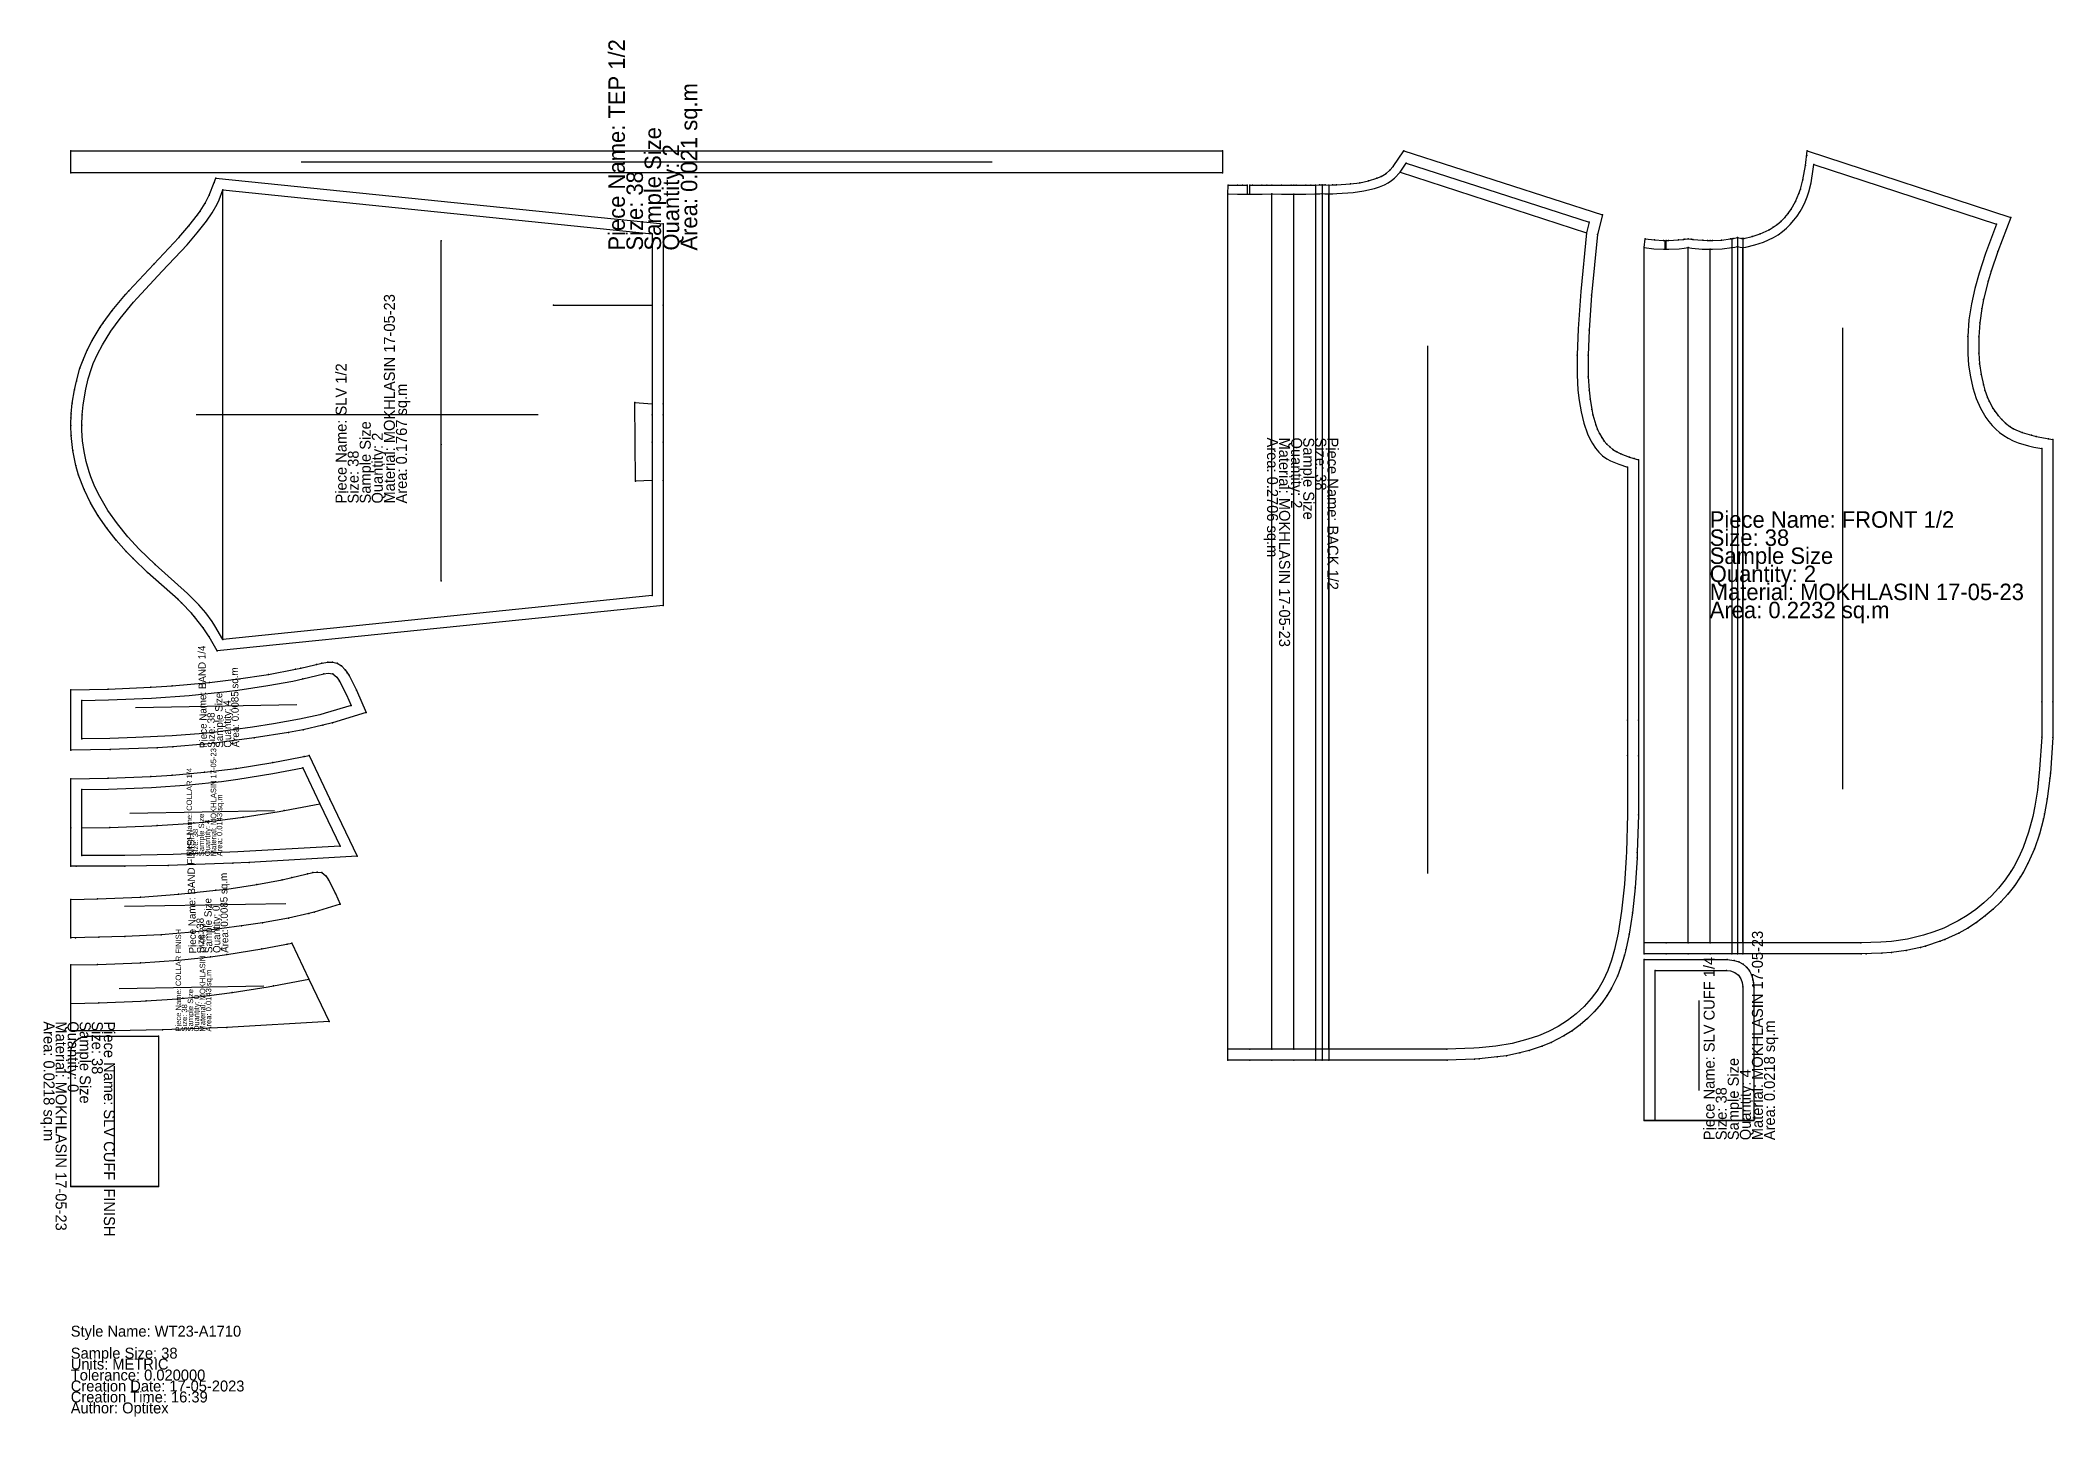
# Model space of a CAD drawing. Header units: metres. Extents: x -27 to 1807, y -55 to 1201.
import ezdxf

# ---------------------------------------------------------------- set-up
doc = ezdxf.new("R2010")
doc.units = ezdxf.units.M

# ---------------------------------------------------------------- blocks, each defined once
blk = doc.blocks.new('1')
at = {"layer": '1'}
blk.add_lwpolyline([(1075.4, 1068.6), (1077.8, 1068.6), (1086.5, 1068.6), (1095.4, 1068.8), (1104.3, 1068.6), (1113, 1068.6), (1115.4, 1068.6), (1117.8, 1068.6), (1126.5, 1068.6), (1135.4, 1068.8), (1138.8, 1068.9), (1141.4, 1069), (1144, 1068.9), (1147.4, 1068.8), (1150.8, 1068.9), (1154.3, 1069.1), (1167.1, 1069.9), (1175.6, 1070.9), (1183.6, 1072.5), (1191.3, 1075), (1195.1, 1076.6), (1199.8, 1079.2), (1203.1, 1082.3), (1206.2, 1085.7), (1215.9, 1100), (1397, 1041.6), (1392.3, 1023.6), (1387, 968.4), (1384.8, 936.4), (1383.9, 913.5), (1384, 893.8), (1384.7, 881.6), (1385.6, 873.6), (1387.2, 864), (1388.2, 859.2), (1390.8, 850.2), (1392.5, 845.9), (1394.2, 842.1), (1396.2, 838.5), (1398.5, 835.1), (1400.9, 832.4), (1403.5, 829.9), (1406.3, 827.7), (1409.9, 825.5), (1413.7, 823.6), (1421.6, 820.7), (1429.9, 818.3), (1429.9, 580.6), (1429.9, 548.3), (1429.7, 494.4), (1428.7, 460.1), (1428.5, 455.2), (1426.6, 427.8), (1424.2, 405), (1421.3, 385.6), (1418.3, 371.2), (1417.1, 366.4), (1413.4, 354.8), (1410.5, 347.3), (1405.1, 336.2), (1400.9, 329.2), (1395.6, 321.9), (1389.8, 315.1), (1383.4, 308.7), (1376.5, 302.8), (1369.3, 297.5), (1361.6, 292.7), (1350.1, 286.8), (1342.1, 283.5), (1330, 279.4), (1321.7, 277.3), (1309.3, 274.7), (1301, 273.5), (1284.4, 271.8), (1280.3, 271.5), (1255.2, 270.6), (1147.4, 270.6), (1141.4, 270.6), (1135.4, 270.6), (1115.4, 270.6), (1095.4, 270.6), (1075.4, 270.6), (1055.4, 270.6), (1055.4, 280.6), (1055.4, 1060.8), (1055.6, 1068.8), (1064.3, 1068.6), (1073.1, 1068.6), (1073, 1060.6), (1075.4, 1060.6)], close=True, dxfattribs=at)
at = {"layer": '14'}
blk.add_lwpolyline([(1115.4, 1060.6), (1117.8, 1060.6), (1126.6, 1060.6), (1135.4, 1060.8), (1138.4, 1060.9), (1139.1, 1060.9), (1141.4, 1061), (1143.7, 1060.9), (1144.4, 1060.9), (1147.4, 1060.8), (1150.4, 1060.9), (1151.1, 1060.9), (1154.8, 1061.1), (1169.6, 1062.1), (1179.5, 1063.4), (1189.1, 1065.7), (1193.7, 1067.3), (1198.3, 1069.1), (1201.6, 1070.8), (1204.7, 1072.8), (1207.4, 1075.2), (1212.4, 1080.6), (1218, 1088.8), (1384.9, 1034.9), (1382.4, 1025.3), (1377.3, 971.6), (1374.9, 937.7), (1374, 913.7), (1373.9, 895.6), (1374.6, 881.8), (1375.7, 872.3), (1377.4, 862), (1379.9, 851.7), (1383.3, 841.9), (1385.4, 837.2), (1387.8, 832.9), (1390.5, 828.9), (1393.6, 825.2), (1397, 821.9), (1400.8, 819.1), (1404.3, 817.2), (1411.9, 814.1), (1419.9, 811.5), (1419.9, 580.6), (1419.9, 548.4), (1419.7, 494.6), (1418.7, 460.5), (1418.5, 455.7), (1416.9, 431.1), (1414.3, 406.4), (1411.3, 386.3), (1408, 371.4), (1405.2, 361.8), (1401.8, 352.4), (1397.6, 343.4), (1392.6, 334.8), (1386.7, 326.9), (1380.1, 319.5), (1372.8, 312.8), (1364.9, 306.7), (1356.5, 301.3), (1347.7, 296.7), (1338.5, 292.8), (1329, 289.6), (1314.5, 285.9), (1299.6, 283.4), (1284.6, 281.8), (1279.6, 281.5), (1255, 280.6), (1147.4, 280.6), (1141.4, 280.6), (1135.4, 280.6), (1115.4, 280.6), (1095.4, 280.6), (1075.4, 280.6), (1055.4, 280.6), (1055.4, 1060.8), (1064.2, 1060.6), (1073, 1060.6), (1075.4, 1060.6), (1077.8, 1060.6), (1086.6, 1060.6), (1095.4, 1060.8), (1104.2, 1060.6), (1113, 1060.6)], close=True, dxfattribs=at)
at = {"layer": '2'}
for p in [(1206.2, 1085.7), (1215.9, 1100), (1218, 1088.8), (1055.6, 1068.8), (1073.1, 1068.6), (1075.4, 1068.6), (1095.4, 1068.8), (1115.4, 1068.6), (1135.4, 1068.8), (1135.4, 1068.8), (1141.4, 1069), (1141.4, 1069), (1147.4, 1068.8), (1147.4, 1068.8), (1212.4, 1080.6), (1212.4, 1080.6), (1055.4, 1060.8), (1055.4, 1060.8), (1055.4, 1060.8), (1073, 1060.6), (1075.4, 1060.6), (1075.4, 1060.6), (1095.4, 1060.8), (1095.4, 1060.8), (1115.4, 1060.6), (1115.4, 1060.6), (1135.4, 1060.8), (1135.4, 1060.8), (1141.4, 1061), (1141.4, 1061), (1147.4, 1060.8), (1147.4, 1060.8), (1147.4, 1060.8), (1384.9, 1034.9), (1397, 1041.6), (1382.4, 1025.3), (1382.4, 1025.3), (1392.3, 1023.6), (1374, 913.7), (1383.9, 913.5), (1419.9, 811.5), (1429.9, 818.3), (1419.9, 580.6), (1429.9, 580.6), (1419.9, 548.4), (1429.9, 548.3), (1392.6, 334.8), (1400.9, 329.2), (1055.4, 280.6), (1055.4, 280.6), (1055.4, 280.6), (1075.4, 280.6), (1095.4, 280.6), (1095.4, 280.6), (1115.4, 280.6), (1115.4, 280.6), (1135.4, 280.6), (1135.4, 280.6), (1141.4, 280.6), (1141.4, 280.6), (1147.4, 280.6), (1147.4, 280.6), (1147.4, 280.6), (1255, 280.6), (1055.4, 270.6), (1075.4, 270.6), (1095.4, 270.6), (1115.4, 270.6), (1135.4, 270.6), (1135.4, 270.6), (1141.4, 270.6), (1141.4, 270.6), (1147.4, 270.6), (1147.4, 270.6), (1255.2, 270.6)]:
    blk.add_point(p, dxfattribs=at)
at = {"layer": '3'}
for p in [(1064.3, 1068.6), (1068.7, 1068.6), (1077.8, 1068.6), (1086.5, 1068.6), (1090.9, 1068.7), (1104.3, 1068.6), (1113, 1068.6), (1117.8, 1068.6), (1126.5, 1068.6), (1130.9, 1068.7), (1138.8, 1068.9), (1144, 1068.9), (1150.8, 1068.9), (1154.3, 1069.1), (1167.1, 1069.9), (1175.6, 1070.9), (1183.6, 1072.5), (1191.3, 1075), (1195.1, 1076.6), (1199.8, 1079.2), (1203.1, 1082.3), (1387, 968.4), (1384.8, 936.4), (1383.9, 913.5), (1384, 893.8), (1384.7, 881.6), (1385.6, 873.6), (1387.2, 864), (1388.2, 859.2), (1390.8, 850.2), (1392.5, 845.9), (1394.2, 842.1), (1396.2, 838.5), (1398.5, 835.1), (1400.9, 832.4), (1403.5, 829.9), (1406.3, 827.7), (1409.9, 825.5), (1413.7, 823.6), (1421.6, 820.7), (1425.7, 819.4), (1429.7, 494.4), (1428.7, 460.1), (1428.5, 455.2), (1426.6, 427.8), (1424.2, 405), (1421.3, 385.6), (1418.3, 371.2), (1413.4, 354.8), (1417.1, 366.4), (1405.1, 336.2), (1410.5, 347.3), (1389.8, 315.1), (1395.6, 321.9), (1400.9, 329.2), (1369.3, 297.5), (1376.5, 302.8), (1383.4, 308.7), (1321.7, 277.3), (1330, 279.4), (1342.1, 283.5), (1350.1, 286.8), (1361.6, 292.7), (1280.3, 271.5), (1284.4, 271.8), (1301, 273.5), (1309.3, 274.7)]:
    blk.add_point(p, dxfattribs=at)
at = {"layer": '4'}
for p in [(1382.4, 1025.3, 3), (1392.3, 1023.6, 3), (1419.9, 580.6, 3), (1429.9, 580.6, 3)]:
    blk.add_point(p, dxfattribs=at)
at = {"layer": '7'}
blk.add_line((1237.7, 440.9), (1237.7, 922.1), dxfattribs=at)
at = {"layer": '8'}
for p, q in [((1135.4, 1068.8), (1135.4, 270.6)), ((1141.4, 1069), (1141.4, 270.6)), ((1147.4, 1068.8), (1147.4, 270.6)), ((1135.4, 1060.8), (1135.4, 280.6)), ((1141.4, 1061), (1141.4, 280.6)), ((1147.4, 1060.8), (1147.4, 280.6))]:
    blk.add_line(p, q, dxfattribs=at)
for points in [[(1212.4, 1080.6), (1382.4, 1025.3)], [(1055.4, 280.6), (1055.4, 1060.8)], [(1095.4, 280.6), (1095.4, 1060.8)], [(1115.4, 280.6), (1115.4, 1060.6)], [(1147.4, 280.6), (1147.4, 1060.8)]]:
    blk.add_lwpolyline(points, dxfattribs=at)
at = {"layer": '1'}
for s, p in [('Area: 0.2706 sq.m', (1091.1, 838.5)), ('Material: MOKHLASIN 17-05-23', (1102.1, 838.5)), ('Quantity: 2', (1113.1, 838.5)), ('Sample Size', (1124.1, 838.5)), ('Size: 38', (1135.1, 838.5)), ('Piece Name: BACK 1/2', (1146.1, 838.5))]:
    blk.add_text(s, height=10, rotation=270, dxfattribs=at).set_placement(p)
blk = doc.blocks.new('2')
at = {"layer": '1'}
blk.add_lwpolyline([(540.6, 1033.3), (540.6, 959.3), (540.6, 869.3), (540.6, 859.3), (540.6, 834.3), (540.6, 799.3), (540.6, 685.3), (133.9, 643.8), (126.5, 656.7), (121.1, 665), (113.3, 675.1), (110.5, 678.3), (101.3, 687.7), (98.2, 690.7), (70.4, 715.5), (57.3, 728.1), (51, 734.6), (41.9, 744.9), (33.4, 755.7), (25.5, 767), (18.5, 778.8), (12.5, 791.2), (7.6, 804.1), (5, 813), (2.2, 826.7), (0.7, 840.3), (0.4, 849.4), (0.7, 860.1), (1.8, 869.9), (3.8, 881.9), (5.5, 889.8), (8.8, 901.7), (11.6, 909.5), (15.4, 918.3), (19.8, 926.9), (27.3, 939.2), (30, 943.2), (38.3, 954.4), (50.3, 968.8), (53.4, 972.3), (76.1, 996.5), (98.8, 1020.8), (108.1, 1031.6), (116, 1041.6), (118.5, 1045.1), (122.9, 1052.2), (126.6, 1059.6), (131.2, 1071.1), (132.6, 1075)], close=True, dxfattribs=at)
at = {"layer": '14'}
blk.add_lwpolyline([(530.6, 859.3), (530.6, 834.3), (530.6, 799.3), (530.6, 694.3), (139.2, 654.4), (131.9, 666.8), (129.3, 670.7), (123.5, 678.5), (117.1, 685.9), (106.8, 696.2), (77.3, 722.8), (62.8, 736.8), (52.5, 748), (43, 759.7), (34.3, 771.9), (26.8, 784.7), (22.5, 793.5), (18.7, 802.6), (17.1, 807.3), (14.5, 816.5), (12.5, 825.9), (11.1, 835.4), (10.5, 844.9), (10.4, 849.7), (10.7, 859.3), (11.7, 868.4), (14.2, 882.7), (16.4, 892.1), (19.3, 901.4), (20.9, 905.9), (24.8, 914.6), (29.2, 923.1), (36.8, 935.4), (45.3, 947.2), (57.7, 962.1), (60.9, 965.7), (83.8, 990.1), (106.4, 1014.3), (115.8, 1025.1), (124.2, 1035.9), (129.3, 1043.4), (133.8, 1051.2), (135.7, 1055.3), (139.2, 1064.3), (530.6, 1024.3), (530.6, 959.3), (530.6, 869.3)], close=True, dxfattribs=at)
at = {"layer": '2'}
for p in [(132.6, 1075), (139.2, 1064.3), (139.2, 1064.3), (540.6, 1033.3), (338, 1018), (530.6, 1024.3), (440.6, 959.3), (530.6, 959.3), (530.6, 959.3), (540.6, 959.3), (514.6, 870.5), (530.6, 869.3), (530.6, 869.3), (540.6, 869.3), (0.4, 849.4), (0.7, 860.1), (10.4, 849.7), (10.7, 859.3), (530.6, 859.3), (540.6, 859.3), (338, 832), (530.6, 834.3), (540.6, 834.3), (515.3, 798.8), (530.6, 799.3), (530.6, 799.3), (540.6, 799.3), (77.3, 722.8), (70.4, 715.5), (338, 707.9), (530.6, 694.3), (540.6, 685.3), (133.9, 643.8), (139.2, 654.4), (139.2, 654.4)]:
    blk.add_point(p, dxfattribs=at)
at = {"layer": '3'}
for p in [(131.2, 1071.1), (122.9, 1052.2), (126.6, 1059.6), (108.1, 1031.6), (116, 1041.6), (118.5, 1045.1), (98.8, 1020.8), (76.1, 996.5), (38.3, 954.4), (50.3, 968.8), (53.4, 972.3), (27.3, 939.2), (30, 943.2), (15.4, 918.3), (19.8, 926.9), (8.8, 901.7), (11.6, 909.5), (3.8, 881.9), (5.5, 889.8), (1.8, 869.9), (0.4, 849.4), (0.5, 856.5), (0.7, 840.3), (2.2, 826.7), (5, 813), (7.6, 804.1), (12.5, 791.2), (18.5, 778.8), (25.5, 767), (33.4, 755.7), (41.9, 744.9), (51, 734.6), (57.3, 728.1), (70.4, 715.5), (98.2, 690.7), (101.3, 687.7), (110.5, 678.3), (113.3, 675.1), (121.1, 665), (126.5, 656.7)]:
    blk.add_point(p, dxfattribs=at)
at = {"layer": '4'}
for p in [(530.6, 869.3, 3), (540.6, 869.3, 3), (0.7, 860.1, 3), (10.7, 859.3, 3), (530.6, 834.3, 3), (540.6, 834.3, 3), (530.6, 799.3, 3), (540.6, 799.3, 3), (77.3, 722.8, 3), (70.4, 715.5, 3)]:
    blk.add_point(p, dxfattribs=at)
at = {"layer": '7'}
blk.add_line((426.6, 859.3), (114.7, 859.3), dxfattribs=at)
at = {"layer": '8'}
for points in [[(139.2, 654.4), (139.2, 1064.3)], [(338, 707.9), (338, 832), (338, 1018)], [(440.6, 959.3), (530.6, 959.3)], [(530.6, 799.3), (515.3, 798.8), (514.6, 870.5), (530.6, 869.3)]]:
    blk.add_lwpolyline(points, dxfattribs=at)
at = {"layer": '1'}
for s, p in [('Material: MOKHLASIN 17-05-23', (295.9, 778.3)), ('Piece Name: SLV 1/2', (251.9, 778.3)), ('Area: 0.1767 sq.m', (306.9, 778.3)), ('Sample Size', (273.9, 778.3)), ('Size: 38', (262.9, 778.3)), ('Quantity: 2', (284.9, 778.3))]:
    blk.add_text(s, height=10, rotation=90, dxfattribs=at).set_placement(p)
blk = doc.blocks.new('3')
at = {"layer": '1'}
blk.add_lwpolyline([(1435, 215.5), (1435, 362.5), (1510.6, 362.5), (1517, 361.6), (1521.2, 360.3), (1525.1, 358.2), (1528.4, 355.3), (1531, 352.1), (1532.9, 348.4), (1534.1, 344.4), (1535, 338.1), (1535, 215.5)], close=True, dxfattribs=at)
at = {"layer": '14'}
blk.add_lwpolyline([(1445, 215.5), (1445, 352.5), (1510, 352.5), (1513.8, 352), (1517.7, 350.5), (1521, 348), (1523.1, 344.9), (1524.4, 341.4), (1525, 337.5), (1525, 215.5)], close=True, dxfattribs=at)
at = {"layer": '2'}
for p in [(1435, 362.5), (1445, 352.5), (1510, 352.5), (1510.6, 362.5), (1528.4, 355.3), (1521, 348), (1525, 337.5), (1535, 338.1), (1435, 215.5), (1445, 215.5), (1525, 215.5), (1535, 215.5)]:
    blk.add_point(p, dxfattribs=at)
at = {"layer": '3'}
for p in [(1517, 361.6), (1521.2, 360.3), (1525.1, 358.2), (1528.4, 355.3), (1531, 352.1), (1532.9, 348.4), (1534.1, 344.4), (1534.6, 341.3)]:
    blk.add_point(p, dxfattribs=at)
at = {"layer": '6'}
blk.add_line((1435, 215.5), (1535, 215.5), dxfattribs=at)
at = {"layer": '7'}
blk.add_line((1485, 242.9), (1485, 325.1), dxfattribs=at)
at = {"layer": '1'}
for s, p in [('Material: MOKHLASIN 17-05-23', (1543.2, 197.6)), ('Piece Name: SLV CUFF 1/4', (1499.2, 197.6)), ('Area: 0.0218 sq.m', (1554.2, 197.6)), ('Sample Size', (1521.2, 197.6)), ('Quantity: 4', (1532.2, 197.6)), ('Size: 38', (1510.2, 197.6))]:
    blk.add_text(s, height=10, rotation=90, dxfattribs=at).set_placement(p)
blk = doc.blocks.new('4')
at = {"layer": '1'}
blk.add_lwpolyline([(0.4, 527.2), (34.4, 527.9), (73.5, 529.4), (93, 530.6), (122.2, 533.2), (151.2, 536.7), (184.6, 542.2), (217.9, 548.4), (236.7, 508.8), (261.4, 456.6), (163.1, 451), (148.3, 450.3), (89.2, 448.1), (49.8, 447.4), (0.4, 447.4), (0.4, 482.4)], close=True, dxfattribs=at)
at = {"layer": '14'}
blk.add_lwpolyline([(10.4, 517.4), (34.7, 517.9), (74.1, 519.4), (108.5, 521.8), (137.9, 524.9), (152.6, 526.8), (184.7, 532.1), (212.1, 537.2), (227.6, 504.5), (246, 465.7), (152.8, 460.5), (93.9, 458.2), (49.7, 457.4), (10.4, 457.4), (10.4, 482.4)], close=True, dxfattribs=at)
at = {"layer": '2'}
for p in [(212.1, 537.2), (217.9, 548.4), (0.4, 527.2), (10.4, 517.4), (227.6, 504.5), (227.6, 504.5), (236.7, 508.8), (0.4, 482.4), (10.4, 482.4), (10.4, 482.4), (246, 465.7), (0.4, 447.4), (10.4, 457.4), (261.4, 456.6)]:
    blk.add_point(p, dxfattribs=at)
at = {"layer": '3'}
for p in [(122.2, 533.2), (151.2, 536.7), (184.6, 542.2), (213.1, 547.5), (34.4, 527.9), (73.5, 529.4), (93, 530.6), (195.1, 498.4), (35.9, 482.9), (79.1, 484.6), (112.6, 487), (126.9, 488.4), (157.7, 492.2), (5.3, 447.4), (49.8, 447.4), (89.2, 448.1), (148.3, 450.3), (163.1, 451)]:
    blk.add_point(p, dxfattribs=at)
at = {"layer": '4'}
for p in [(0.4, 447.4), (10.4, 457.4)]:
    blk.add_point(p, dxfattribs=at)
at = {"layer": '7'}
blk.add_line((54.4, 496), (186.3, 498.3), dxfattribs=at)
at = {"layer": '8'}
blk.add_lwpolyline([(10.4, 482.4), (35.9, 482.9), (74.3, 484.4), (107.8, 486.6), (126.9, 488.4), (157.7, 492.2), (190.4, 497.5), (227.6, 504.5)], dxfattribs=at)
at = {"layer": '1'}
for s, p in [('Material: MOKHLASIN 17-05-23', (133, 456.6)), ('Piece Name: COLLAR 1/4', (111, 456.6)), ('Area: 0.0143 sq.m', (138.5, 456.6)), ('Size: 38', (116.5, 456.6)), ('Sample Size', (122, 456.6)), ('Quantity: 4', (127.5, 456.6))]:
    blk.add_text(s, height=5, rotation=90, dxfattribs=at).set_placement(p)
blk = doc.blocks.new('5')
at = {"layer": '1'}
blk.add_lwpolyline([(1520, 1020.8), (1523.9, 1020), (1525, 1019.9), (1525.7, 1020), (1533.4, 1021.7), (1540.8, 1024.2), (1548.9, 1028), (1552.7, 1030.3), (1556.3, 1032.9), (1559.8, 1035.9), (1563.1, 1039.2), (1566.2, 1042.8), (1568.9, 1046.7), (1572.9, 1053.7), (1576.1, 1061.2), (1577.4, 1065), (1579.7, 1073.6), (1582.1, 1086.7), (1583.7, 1100), (1769.2, 1039.3), (1757.4, 1008.1), (1751.3, 990.1), (1748.6, 981), (1744.4, 964.5), (1742.8, 956.2), (1740.9, 943.2), (1740, 930.2), (1740, 915.4), (1740.8, 905.6), (1742.2, 896), (1744.3, 886.5), (1745.7, 881.8), (1748.1, 875), (1749.6, 871.6), (1752.9, 865.4), (1754.7, 862.4), (1757.6, 858.5), (1760.9, 854.8), (1764.4, 851.5), (1768.3, 848.7), (1771.8, 846.5), (1779.5, 843.1), (1788, 840.5), (1792.4, 839.5), (1807.5, 836.8), (1807.5, 597.5), (1807.5, 564.9), (1805.3, 532.4), (1804.8, 527.7), (1802.5, 509.1), (1800, 495.2), (1799, 490.6), (1795.4, 476.8), (1790.7, 463.3), (1784.9, 450.1), (1780.4, 441.7), (1777.9, 437.6), (1772.5, 429.6), (1766.5, 422), (1760.1, 414.9), (1753.2, 408.3), (1745.9, 402.1), (1738.1, 396.3), (1730.1, 391.1), (1721.8, 386.5), (1709.1, 380.7), (1704.8, 379), (1691.5, 374.7), (1687, 373.5), (1673.8, 370.7), (1660.5, 368.9), (1651.5, 368.1), (1632.7, 367.5), (1525, 367.5), (1520, 367.5), (1515, 367.5), (1495, 367.5), (1475, 367.5), (1455, 367.5), (1435, 367.5), (1435, 377.5), (1435, 1011.7), (1436, 1019.6), (1444.4, 1018.7), (1452.7, 1018.3), (1453.8, 1018.3), (1453.8, 1010.3), (1455, 1010.3), (1455, 1018.3), (1457.1, 1018.3), (1466.2, 1018.7), (1470.7, 1019.2), (1472.1, 1019.4), (1475, 1019.8), (1477.8, 1019.4), (1479.2, 1019.2), (1488.3, 1018.4), (1492.8, 1018.3), (1495, 1018.3), (1497.2, 1018.3), (1505.5, 1018.6), (1513.8, 1019.6), (1515, 1019.8), (1516, 1020)], close=True, dxfattribs=at)
at = {"layer": '14'}
blk.add_lwpolyline([(1495, 1010.3), (1497.4, 1010.3), (1506.2, 1010.7), (1515, 1011.7), (1517.5, 1012.2), (1520, 1012.7), (1522.4, 1012.2), (1525, 1011.7), (1527.5, 1012.2), (1535.8, 1014.1), (1543.9, 1016.8), (1548.4, 1018.7), (1552.8, 1021), (1557, 1023.5), (1561, 1026.3), (1564.7, 1029.5), (1568.2, 1032.9), (1571.4, 1036.6), (1574.4, 1040.5), (1577.1, 1044.6), (1579.6, 1048.9), (1581.7, 1053.4), (1583.6, 1057.9), (1585.1, 1062.6), (1587.1, 1070.8), (1589.1, 1083.3), (1589.6, 1087.5), (1756.3, 1033), (1746.3, 1006.4), (1740.3, 988.3), (1736.5, 974.5), (1733.3, 960.3), (1731.1, 945.7), (1729.9, 930.5), (1730, 914.9), (1730.8, 904.4), (1732.4, 894), (1734.6, 883.9), (1737.7, 874.2), (1741.6, 865.2), (1743.9, 860.9), (1746.4, 856.8), (1749.2, 853), (1752.2, 849.4), (1755.5, 846.1), (1759, 843), (1762.8, 840.3), (1766.9, 837.8), (1771.3, 835.6), (1775.9, 833.7), (1785.4, 830.8), (1790.2, 829.7), (1797.5, 828.4), (1797.5, 597.5), (1797.5, 565.3), (1795.5, 536.1), (1793.5, 516.8), (1791.2, 502.4), (1789.2, 492.9), (1785.4, 478.6), (1780.5, 464.7), (1776.5, 455.7), (1771.9, 447), (1769.4, 442.8), (1764, 435), (1758.1, 427.6), (1751.6, 420.6), (1744.7, 414.1), (1737.3, 408.1), (1729.5, 402.6), (1721.3, 397.6), (1717.1, 395.4), (1708.2, 391.1), (1699, 387.5), (1689.5, 384.6), (1675.1, 381.1), (1660.4, 378.9), (1650.6, 378.1), (1632.5, 377.5), (1525, 377.5), (1520, 377.5), (1515, 377.5), (1495, 377.5), (1475, 377.5), (1455, 377.5), (1435, 377.5), (1435, 1011.7), (1443.7, 1010.7), (1452.6, 1010.3), (1453.8, 1010.3), (1455, 1010.3), (1457.4, 1010.3), (1466.8, 1010.7), (1471.5, 1011.2), (1473.2, 1011.5), (1475, 1011.7), (1476.7, 1011.5), (1478.4, 1011.2), (1487.8, 1010.4), (1492.6, 1010.3)], close=True, dxfattribs=at)
at = {"layer": '2'}
for p in [(1583.7, 1100), (1589.6, 1087.5), (1756.3, 1033), (1769.2, 1039.3), (1435, 1011.7), (1435, 1011.7), (1435, 1011.7), (1436, 1019.6), (1455, 1018.3), (1455, 1010.3), (1455, 1010.3), (1475, 1019.8), (1475, 1011.7), (1475, 1011.7), (1495, 1018.3), (1495, 1010.3), (1495, 1010.3), (1513.8, 1019.6), (1515, 1019.8), (1515, 1019.8), (1515, 1011.7), (1515, 1011.7), (1520, 1020.8), (1520, 1020.8), (1520, 1012.7), (1520, 1012.7), (1525, 1019.9), (1525, 1019.9), (1525, 1011.7), (1525, 1011.7), (1525, 1011.7), (1729.9, 930.5), (1740, 930.2), (1797.5, 828.4), (1807.5, 836.8), (1797.5, 597.5), (1807.5, 597.5), (1797.5, 565.3), (1807.5, 564.9), (1769.4, 442.8), (1777.9, 437.6), (1435, 377.5), (1435, 377.5), (1435, 377.5), (1435, 367.5), (1455, 377.5), (1455, 367.5), (1475, 377.5), (1475, 377.5), (1475, 367.5), (1495, 377.5), (1495, 377.5), (1495, 367.5), (1515, 377.5), (1515, 377.5), (1515, 367.5), (1515, 367.5), (1520, 377.5), (1520, 377.5), (1520, 367.5), (1520, 367.5), (1525, 377.5), (1525, 377.5), (1525, 377.5), (1525, 367.5), (1525, 367.5), (1632.5, 377.5), (1632.7, 367.5)]:
    blk.add_point(p, dxfattribs=at)
at = {"layer": '3'}
for p in [(1582.1, 1086.7), (1583.2, 1095.6), (1577.4, 1065), (1579.7, 1073.6), (1568.9, 1046.7), (1572.9, 1053.7), (1576.1, 1061.2), (1548.9, 1028), (1552.7, 1030.3), (1556.3, 1032.9), (1559.8, 1035.9), (1563.1, 1039.2), (1566.2, 1042.8), (1444.4, 1018.7), (1452.7, 1018.3), (1457.1, 1018.3), (1466.2, 1018.7), (1470.7, 1019.2), (1472.1, 1019.4), (1477.8, 1019.4), (1479.2, 1019.2), (1488.3, 1018.4), (1492.8, 1018.3), (1497.2, 1018.3), (1505.5, 1018.6), (1516, 1020), (1523.9, 1020), (1525.7, 1020), (1533.4, 1021.7), (1540.8, 1024.2), (1757.4, 1008.1), (1748.6, 981), (1751.3, 990.1), (1742.8, 956.2), (1744.4, 964.5), (1740.9, 943.2), (1740, 930.2), (1740, 915.4), (1740.8, 905.6), (1742.2, 896), (1744.3, 886.5), (1745.7, 881.8), (1748.1, 875), (1749.6, 871.6), (1752.9, 865.4), (1754.7, 862.4), (1757.6, 858.5), (1760.9, 854.8), (1764.4, 851.5), (1768.3, 848.7), (1771.8, 846.5), (1779.5, 843.1), (1788, 840.5), (1792.4, 839.5), (1803.7, 837.4), (1805.3, 532.4), (1804.8, 527.7), (1802.5, 509.1), (1799, 490.6), (1800, 495.2), (1790.7, 463.3), (1795.4, 476.8), (1780.4, 441.7), (1784.9, 450.1), (1766.5, 422), (1772.5, 429.6), (1777.9, 437.6), (1753.2, 408.3), (1760.1, 414.9), (1721.8, 386.5), (1730.1, 391.1), (1738.1, 396.3), (1745.9, 402.1), (1637.4, 367.6), (1651.5, 368.1), (1660.5, 368.9), (1673.8, 370.7), (1687, 373.5), (1691.5, 374.7), (1704.8, 379), (1709.1, 380.7)]:
    blk.add_point(p, dxfattribs=at)
at = {"layer": '4'}
for p in [(1455, 1018.3), (1455, 1010.3), (1495, 1018.3), (1495, 1018.3), (1495, 1010.3), (1495, 1010.3), (1729.9, 930.5, 3), (1740, 930.2, 3), (1797.5, 597.5, 3), (1807.5, 597.5, 3)]:
    blk.add_point(p, dxfattribs=at)
at = {"layer": '7'}
blk.add_line((1616.2, 517.8), (1616.2, 938.6), dxfattribs=at)
at = {"layer": '8'}
for p, q in [((1515, 1019.8), (1515, 367.5)), ((1515, 1011.7), (1515, 377.5)), ((1520, 1020.8), (1520, 367.5)), ((1520, 1012.7), (1520, 377.5)), ((1525, 1019.9), (1525, 367.5)), ((1525, 1011.7), (1525, 377.5))]:
    blk.add_line(p, q, dxfattribs=at)
for points in [[(1435, 377.5), (1435, 1011.7)], [(1475, 377.5), (1475, 1011.7)], [(1495, 377.5), (1495, 1010.3)], [(1525, 377.5), (1525, 1011.7)]]:
    blk.add_lwpolyline(points, dxfattribs=at)
at = {"layer": '1'}
for s, p in [('Piece Name: FRONT 1/2', (1494.7, 756.2)), ('Size: 38', (1494.7, 739.7)), ('Sample Size', (1494.7, 723.2)), ('Quantity: 2', (1494.7, 706.7)), ('Material: MOKHLASIN 17-05-23', (1494.7, 690.2)), ('Area: 0.2232 sq.m', (1494.7, 673.7))]:
    blk.add_text(s, height=15, dxfattribs=at).set_placement(p)
blk = doc.blocks.new('6')
at = {"layer": '1'}
blk.add_lwpolyline([(0.4, 155.4), (0.4, 277.4), (0.9, 281.2), (2.2, 284.8), (4.4, 287.9), (7.7, 290.4), (11.5, 291.9), (15.4, 292.4), (80.4, 292.4), (80.4, 155.4)], close=True, dxfattribs=at)
at = {"layer": '2'}
for p in [(0.4, 277.4), (4.4, 287.9), (15.4, 292.4), (80.4, 292.4), (0.4, 155.4), (80.4, 155.4)]:
    blk.add_point(p, dxfattribs=at)
at = {"layer": '3'}
for p in [(0.9, 281.2), (2.2, 284.8), (4.4, 287.9), (7.7, 290.4), (11.5, 291.9)]:
    blk.add_point(p, dxfattribs=at)
at = {"layer": '6'}
blk.add_line((0.4, 155.4), (80.4, 155.4), dxfattribs=at)
at = {"layer": '7'}
blk.add_line((40.4, 182.8), (40.4, 265), dxfattribs=at)
at = {"layer": '1'}
for s, p in [('Area: 0.0218 sq.m', (-24.4, 306)), ('Material: MOKHLASIN 17-05-23', (-13.4, 306)), ('Quantity: 0', (-2.4, 306)), ('Sample Size', (8.6, 306)), ('Size: 38', (19.6, 306)), ('Piece Name: SLV CUFF  FINISH', (30.6, 306))]:
    blk.add_text(s, height=10, rotation=270, dxfattribs=at).set_placement(p)
blk = doc.blocks.new('7')
at = {"layer": '1'}
blk.add_lwpolyline([(0.4, 553.4), (0.4, 608.4), (34.4, 609.1), (73.5, 610.7), (93, 612), (127, 615.1), (151.2, 618), (180.8, 622.4), (205.2, 627.1), (210.1, 628.2), (229.2, 632.8), (234.7, 633.7), (239.1, 633.7), (243.4, 632.7), (247.4, 630.2), (250.7, 626.7), (254.1, 621.3), (260.8, 608.2), (269.8, 587.7), (239, 578.4), (230.1, 576), (212.3, 572), (198.8, 569.4), (167.5, 564.5), (131.4, 559.7), (122.3, 558.7), (93.6, 556.3), (79.2, 555.5), (36.2, 554.1)], close=True, dxfattribs=at)
at = {"layer": '14'}
blk.add_lwpolyline([(10.4, 563.6), (10.4, 598.6), (34.7, 599.1), (74.1, 600.8), (108.5, 603.2), (142.8, 606.8), (152.6, 608), (180.2, 612.2), (203, 616.4), (212.1, 618.4), (231.1, 623), (235, 623.6), (239.3, 623.1), (243.1, 620), (245.4, 616.3), (251.8, 603.9), (256.1, 594.1), (232.4, 587), (227.6, 585.7), (208.9, 581.5), (185.1, 577.3), (166.1, 574.4), (130.3, 569.6), (121.3, 568.6), (92.9, 566.3), (59.7, 564.8), (35.9, 564.1)], close=True, dxfattribs=at)
at = {"layer": '2'}
for p in [(210.1, 628.2), (229.2, 632.8), (243.4, 632.7), (0.4, 608.4), (212.1, 618.4), (231.1, 623), (239.3, 623.1), (245.4, 616.3), (254.1, 621.3), (10.4, 598.6), (256.1, 594.1), (269.8, 587.7), (0.4, 553.4), (10.4, 563.6)]:
    blk.add_point(p, dxfattribs=at)
at = {"layer": '3'}
for p in [(205.2, 627.1), (210.1, 628.2), (224.4, 631.6), (234.7, 633.7), (239.1, 633.7), (243.4, 632.7), (247.4, 630.2), (250.7, 626.7), (252.5, 624), (34.4, 609.1), (73.5, 610.7), (93, 612), (127, 615.1), (151.2, 618), (180.8, 622.4), (260.8, 608.2), (198.8, 569.4), (212.3, 572), (230.1, 576), (239, 578.4), (36.2, 554.1), (79.2, 555.5), (93.6, 556.3), (122.3, 558.7), (131.4, 559.7), (167.5, 564.5)]:
    blk.add_point(p, dxfattribs=at)
at = {"layer": '4'}
for p in [(210.1, 628.2, 3), (212.1, 618.4, 3)]:
    blk.add_point(p, dxfattribs=at)
at = {"layer": '7'}
blk.add_line((59.4, 592.3), (206.4, 594.9), dxfattribs=at)
at = {"layer": '1'}
for s, height, p in [('Piece Name: BAND 1/4', 6.684, (124.7, 555.4)), ('Area: 0.0085 sq.m', 6.684, (154.1, 555.9)), ('Size: 38', 6.68, (132.1, 555.5)), ('Sample Size', 6.684, (139.4, 555.6)), ('Quantity: 4', 6.684, (146.8, 555.7))]:
    blk.add_text(s, height=height, rotation=90.9944, dxfattribs=at).set_placement(p)
blk = doc.blocks.new('8')
at = {"layer": '1'}
blk.add_lwpolyline([(0.4, 1080), (0.4, 1100), (1050.4, 1100), (1050.4, 1080)], close=True, dxfattribs=at)
at = {"layer": '2'}
for p in [(0.4, 1100), (1050.4, 1100), (0.4, 1080), (1050.4, 1080)]:
    blk.add_point(p, dxfattribs=at)
at = {"layer": '7'}
blk.add_line((210.4, 1090), (840.4, 1090), dxfattribs=at)
at = {"layer": '1'}
for s, p in [('Piece Name: TEP 1/2', (505.6, 1009)), ('Area: 0.021 sq.m', (571.6, 1009)), ('Sample Size', (538.6, 1009)), ('Quantity: 2', (555.1, 1009)), ('Size: 38', (522.1, 1009))]:
    blk.add_text(s, height=15, rotation=90, dxfattribs=at).set_placement(p)
blk = doc.blocks.new('9')
at = {"layer": '1'}
blk.add_lwpolyline([(0.4, 357.4), (24.7, 357.9), (64.1, 359.5), (98.5, 361.8), (127.9, 364.9), (142.6, 366.9), (174.7, 372.1), (202.1, 377.2), (217.6, 344.6), (236, 305.8), (142.8, 300.5), (83.9, 298.2), (39.7, 297.4), (0.4, 297.4), (0.4, 322.4)], close=True, dxfattribs=at)
at = {"layer": '2'}
for p in [(202.1, 377.2), (0.4, 357.4), (217.6, 344.6), (217.6, 344.6), (0.4, 322.4), (0.4, 322.4), (0.4, 297.4), (236, 305.8)]:
    blk.add_point(p, dxfattribs=at)
at = {"layer": '3'}
for p in [(174.7, 372.1), (197.6, 376.4), (24.7, 357.9), (64.1, 359.5), (98.5, 361.8), (127.9, 364.9), (142.6, 366.9), (147.7, 332.2), (185.1, 338.4), (25.9, 322.9), (69.1, 324.7), (102.6, 327.1), (116.9, 328.4), (5.3, 297.4), (39.7, 297.4), (83.9, 298.2), (142.8, 300.5)]:
    blk.add_point(p, dxfattribs=at)
at = {"layer": '4'}
blk.add_point((0.4, 297.4), dxfattribs=at)
at = {"layer": '7'}
blk.add_line((44.4, 336), (176.3, 338.3), dxfattribs=at)
at = {"layer": '8'}
blk.add_lwpolyline([(0.4, 322.4), (25.9, 322.9), (64.3, 324.4), (97.8, 326.6), (116.9, 328.4), (147.7, 332.2), (180.4, 337.6), (217.6, 344.6)], dxfattribs=at)
at = {"layer": '1'}
for s, p in [('Piece Name: COLLAR FINISH', (101, 296.7)), ('Material: MOKHLASIN 17-05-23', (123, 296.7)), ('Area: 0.0143 sq.m', (128.5, 296.7)), ('Sample Size', (112, 296.7)), ('Size: 38', (106.5, 296.7)), ('Quantity: 0', (117.5, 296.7))]:
    blk.add_text(s, height=5, rotation=90, dxfattribs=at).set_placement(p)
blk = doc.blocks.new('10')
at = {"layer": '1'}
blk.add_lwpolyline([(0.4, 382.2), (0.4, 417.2), (24.7, 417.8), (64.1, 419.4), (98.5, 421.9), (132.8, 425.5), (142.6, 426.7), (170.2, 430.8), (193, 435.1), (202.1, 437.1), (221.1, 441.7), (225, 442.2), (229.3, 441.8), (233.1, 438.6), (235.4, 435), (241.8, 422.6), (246.1, 412.8), (222.4, 405.7), (217.6, 404.4), (198.9, 400.1), (175.1, 395.9), (156.1, 393.1), (120.3, 388.3), (111.3, 387.3), (82.9, 385), (49.7, 383.4), (25.9, 382.8)], close=True, dxfattribs=at)
at = {"layer": '2'}
for p in [(221.1, 441.7), (229.3, 441.8), (202.1, 437.1), (235.4, 435), (0.4, 417.2), (246.1, 412.8), (0.4, 382.2)]:
    blk.add_point(p, dxfattribs=at)
at = {"layer": '3'}
for p in [(216.4, 440.5), (225, 442.2), (229.3, 441.8), (132.8, 425.5), (142.6, 426.7), (170.2, 430.8), (193, 435.1), (202.1, 437.1), (233.1, 438.6), (241.8, 422.6), (24.7, 417.8), (64.1, 419.4), (98.5, 421.9), (217.6, 404.4), (222.4, 405.7), (111.3, 387.3), (120.3, 388.3), (156.1, 393.1), (175.1, 395.9), (198.9, 400.1), (4.6, 382.3), (25.9, 382.8), (49.7, 383.4), (82.9, 385)]:
    blk.add_point(p, dxfattribs=at)
at = {"layer": '4'}
blk.add_point((202.1, 437.1, 3), dxfattribs=at)
at = {"layer": '7'}
blk.add_line((49.4, 411), (196.4, 413.5), dxfattribs=at)
at = {"layer": '1'}
for s, height, p in [('Piece Name: BAND FINISH', 6.684, (114.8, 368)), ('Area: 0.0085 sq.m', 6.684, (144.2, 368.5)), ('Sample Size', 6.684, (129.5, 368.3)), ('Quantity: 0', 6.684, (136.9, 368.4)), ('Size: 38', 6.68, (122.2, 368.1))]:
    blk.add_text(s, height=height, rotation=90.9944, dxfattribs=at).set_placement(p)

msp = doc.modelspace()

# ---------------------------------------------------------------- block references
at = {"layer": '1'}
for name in ['8', '1', '5', '2', '7', '4', '10', '9', '3', '6']:
    msp.add_blockref(name, (0, 0), dxfattribs=at)

# ---------------------------------------------------------------- texts
for s, p in [('Style Name: WT23-A1710', (0.4, 18.4)), ('Sample Size: 38', (0.4, -1.6)), ('Tolerance: 0.020000', (0.4, -21.6)), ('Units: METRIC', (0.4, -11.6)), ('Creation Date: 17-05-2023', (0.4, -31.6)), ('Creation Time: 16:39', (0.4, -41.6)), ('Author: Optitex', (0.4, -51.6))]:
    msp.add_text(s, height=10, dxfattribs=at).set_placement(p)

doc.saveas('drawing.dxf')
